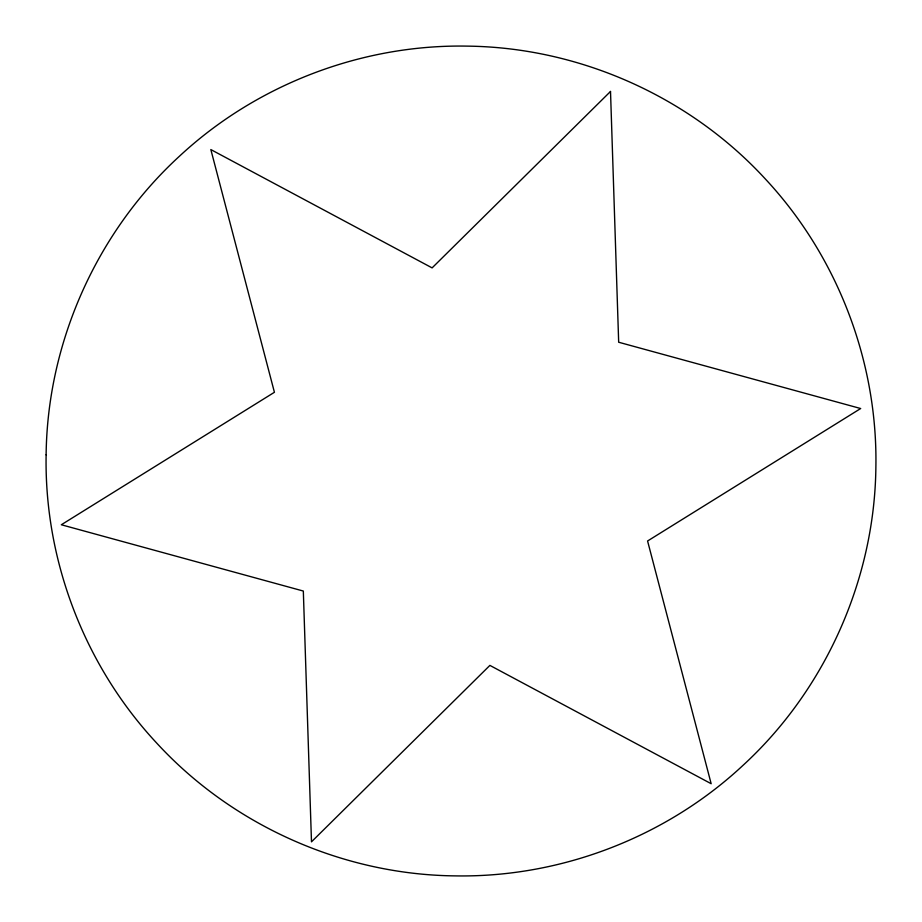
<?xml version="1.0" encoding="UTF-8"?>
<svg xmlns="http://www.w3.org/2000/svg" width="922" height="922" viewBox="0 0 922 922"><rect width="100%" height="100%" fill="white"/><g stroke="black" fill="none" stroke-linecap="round" stroke-linejoin="round"><path stroke-width="1.38" d="M46.123 454.811C44.198 560.15 84.467 665.442 156.256 742.59C232.079 825.34 342.615 874.644 454.811 875.877C560.15 877.802 665.442 837.533 742.59 765.744C825.34 689.921 874.644 579.385 875.877 467.189C877.802 361.85 837.533 256.558 765.744 179.41C689.921 96.66 579.385 47.356 467.189 46.123C361.85 44.198 256.558 84.467 179.41 156.256C96.66 232.079 47.356 342.615 46.123 454.811M610.514 91.451L432.107 267.887L210.838 149.571L274.422 392.288L61.325 524.756L303.326 591.048L311.486 841.832L489.893 665.396L711.162 783.712L647.578 540.995L860.675 408.527L618.674 342.235L610.514 91.451"/></g></svg>
